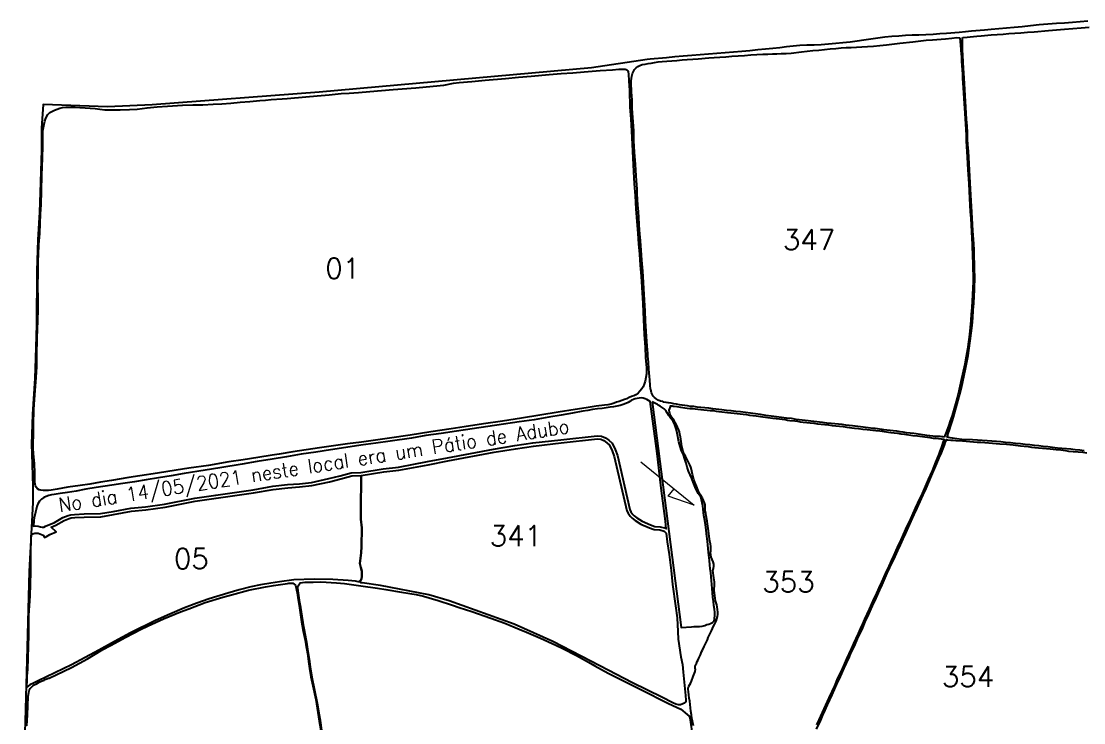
# Model space of a CAD drawing. Extents: x 729642 to 735582, y 7828609 to 7832809.
# Drawn here: x 730691 to 732047, y 7830415 to 7831310 of the extents above; entities that cross this region are included whole.
import ezdxf
from ezdxf.enums import TextEntityAlignment as Align

# ---------------------------------------------------------------- set-up
doc = ezdxf.new("R2010")
doc.units = 0
doc.header["$MEASUREMENT"] = 0
doc.linetypes.add('CONTINUO', pattern=[0])
doc.linetypes.add('LIN0', pattern=[0])
for name, color, linetype in [('0114000611', 1, 'Continuous'), ('0114000611001', 5, 'LIN0'), ('0114000611005', 5, 'Continuous'), ('0114000611341', 5, 'LIN0'), ('0114000611342', 5, 'LIN0'), ('0114000611343', 5, 'LIN0'), ('0114000611347', 5, 'LIN0'), ('0114000611348', 5, 'LIN0'), ('0114000611353', 5, 'LIN0'), ('0114000611354', 5, 'LIN0'), ('PATIO', 7, 'Continuous'), ('TEXTO_NUN_TAL', 7, 'Continuous')]:
    doc.layers.add(name, color=color, linetype=linetype)
doc.layers.add('TEXTO_DIVERSOS', color=7, linetype='Continuous', lineweight=5)
doc.styles.add('Simplex', font='simplex.shx')

msp = doc.modelspace()

# ---------------------------------------------------------------- linework, layer by layer
at = {"layer": '0114000611'}
msp.add_lwpolyline([(732052.6, 7831310.3), (732042.7, 7831309.4), (732033, 7831308.6), (732023, 7831308), (732012.6, 7831307.3), (732001.7, 7831306.6), (731990.4, 7831305.6), (731979.4, 7831304.6), (731968.8, 7831303.4), (731958.6, 7831302.4), (731948.6, 7831301.4), (731938.8, 7831300.5), (731929.4, 7831299.8), (731920.5, 7831299.1), (731904.1, 7831297.5), (731896.3, 7831296.7), (731888.4, 7831295.9), (731872.2, 7831294.7), (731863.8, 7831294.1), (731855.1, 7831293.4), (731846, 7831293), (731837, 7831292.6), (731828.2, 7831292.4), (731819.7, 7831292), (731811.3, 7831291.5), (731802.6, 7831290.8), (731793.6, 7831289.9), (731784.6, 7831288.7), (731766.8, 7831286.3), (731758, 7831285), (731749, 7831283.7), (731739.9, 7831282.7), (731730.8, 7831281.9), (731721.6, 7831281), (731712.3, 7831280.4), (731703.1, 7831280), (731693.9, 7831279.7), (731685, 7831279.4), (731676.5, 7831278.6), (731668.1, 7831277.7), (731659.6, 7831276.5), (731650.6, 7831275.6), (731641.2, 7831274.6), (731631.3, 7831273.7), (731621.2, 7831272.6), (731610.9, 7831271.7), (731579.1, 7831269), (731568.4, 7831268.2), (731547, 7831266.6), (731536.1, 7831265.8), (731525.4, 7831264.8), (731514.7, 7831263.8), (731494.1, 7831261.9), (731489.9, 7831261.4), (731419, 7831250.7), (731071.3, 7831219.9), (730858.3, 7831203.7), (730801.2, 7831201.3), (730718.8, 7831204.3), (730717, 7831173.9), (730717, 7831146.2), (730715.4, 7831105), (730714.1, 7831066.8), (730712.3, 7831031.6), (730710.7, 7830991.7), (730710.5, 7830923), (730709, 7830880.5), (730708.2, 7830854.5), (730705.5, 7830809), (730704.3, 7830770.2), (730704.7, 7830758.3), (730706, 7830716.8), (730705.6, 7830696.3), (730701, 7830608.5), (730697.6, 7830479.6), (730696, 7830416.9), (730691, 7830248.2)], dxfattribs=at)
at = {"layer": '0114000611001', "linetype": 'ByBlock'}
msp.add_lwpolyline([(730884.2, 7831202.6), (730897, 7831203.2), (730909.9, 7831203.8), (730922.9, 7831203.9), (730935.9, 7831204.4), (730946.9, 7831205.1), (730958.6, 7831205.9), (730970.6, 7831206.9), (730982.9, 7831208.1), (730995.5, 7831209.2), (731002.7, 7831209.7), (731009.9, 7831210.3), (731023.9, 7831211.4), (731030.6, 7831211.9), (731054.2, 7831214), (731068.8, 7831215), (731084.2, 7831216.6), (731099.6, 7831218.1), (731109.7, 7831218.5), (731121.7, 7831219.3), (731136, 7831220.5), (731151.1, 7831221.9), (731166, 7831223.1), (731194.6, 7831225.5), (731217, 7831227.4), (731230.4, 7831228.9), (731242.9, 7831231.2), (731250.2, 7831232), (731266.1, 7831233.5), (731283.2, 7831235.1), (731309.4, 7831237.4), (731325.8, 7831238.9), (731341.8, 7831240.4), (731365, 7831242.2), (731380.2, 7831243.5), (731395.3, 7831244.7), (731409.8, 7831245.9), (731430.2, 7831247.3), (731445.9, 7831248.4), (731454.1, 7831249.1), (731457.7, 7831249.4), (731460.4, 7831249.4), (731462.1, 7831249.2), (731463.3, 7831248.9), (731464.3, 7831248.2), (731465.2, 7831247.1), (731465.7, 7831245.6), (731466.1, 7831242.9), (731466.6, 7831234.4), (731467.3, 7831222), (731468.1, 7831200.7), (731469.1, 7831185.7), (731470.3, 7831161.9), (731471.4, 7831144.4), (731472.6, 7831118.7), (731473.6, 7831103.1), (731474.8, 7831087.7), (731475.8, 7831071.1), (731477, 7831055), (731478, 7831039.8), (731479.1, 7831026.1), (731480.1, 7831013.2), (731481.1, 7830999.2), (731482.2, 7830985.2), (731483.1, 7830971.2), (731484.4, 7830950.2), (731485.3, 7830929.5), (731486.3, 7830910.6), (731487.3, 7830894.6), (731488.1, 7830881.5), (731489.3, 7830868.2), (731489.4, 7830864.6), (731489.3, 7830860.3), (731488.5, 7830855.7), (731487.4, 7830851.1), (731486.1, 7830847.1), (731484.8, 7830843.8), (731483.1, 7830841.3), (731480.9, 7830838.4), (731478.5, 7830835.9), (731475.8, 7830833.9), (731473, 7830832.5), (731470.2, 7830831.4), (731467.1, 7830830.1), (731464, 7830828.8), (731461, 7830827.6), (731457.7, 7830826.6), (731454.5, 7830825.4), (731451.1, 7830824.2), (731447.9, 7830823.1), (731444.2, 7830822), (731440, 7830821.1), (731435.4, 7830820.5), (731424.8, 7830819.1), (731412.1, 7830817.2), (731398.1, 7830814.9), (731376.3, 7830811.5), (731353.1, 7830807.6), (731329.5, 7830803.9), (731305.5, 7830800.2), (731281.3, 7830796.6), (731256.6, 7830793), (731239.8, 7830790.4), (731213.8, 7830786.3), (731187.4, 7830782.4), (731161, 7830778.4), (731143.2, 7830775.9), (731125.4, 7830773.4), (731107.5, 7830771), (731089.6, 7830768.5), (731071.8, 7830766), (731054.7, 7830763.6), (731037.8, 7830761), (731020.1, 7830758.2), (731011.2, 7830756.7), (730993, 7830753.6), (730974.5, 7830750.8), (730956.2, 7830748.1), (730930, 7830743.5), (730905, 7830740.1), (730888.8, 7830737.4), (730864.9, 7830733.7), (730842.6, 7830730.5), (730828.4, 7830728.1), (730806.3, 7830724.3), (730792, 7830722.2), (730778.6, 7830719.9), (730766.4, 7830717.9), (730750.3, 7830715.7), (730736.9, 7830713.4), (730729.1, 7830712.2), (730725.6, 7830711.8), (730722.4, 7830711.7), (730719.1, 7830711.7), (730716.1, 7830711.9), (730713.7, 7830712.6), (730711.8, 7830713.8), (730710.2, 7830715.7), (730709.3, 7830717.8), (730708.8, 7830719.8), (730708.5, 7830722.5), (730708.4, 7830725.8), (730708.3, 7830729.7), (730708.3, 7830734.4), (730707.9, 7830745.8), (730706.8, 7830758.9), (730706.4, 7830765.4), (730706.4, 7830771.6), (730706.5, 7830783.3), (730706.5, 7830795.4), (730707.2, 7830814.9), (730708.5, 7830833.5), (730710, 7830855.7), (730710.7, 7830869.8), (730711, 7830884.5), (730711.5, 7830906.1), (730712.3, 7830928.3), (730712.4, 7830942.8), (730712.4, 7830956.9), (730712.1, 7830970.9), (730712.2, 7830977.7), (730712.6, 7830984.4), (730712.8, 7830991.3), (730712.6, 7830998.2), (730712.5, 7831005), (730712.9, 7831012), (730713.6, 7831025.7), (730714.7, 7831039.4), (730715.3, 7831052.5), (730715.7, 7831064.6), (730716.5, 7831076.3), (730716.9, 7831094.2), (730717.3, 7831113.5), (730718.3, 7831135.6), (730718.5, 7831151.2), (730718.4, 7831166.2), (730718.7, 7831170.5), (730719.4, 7831174.8), (730720.2, 7831178.9), (730721.1, 7831182.9), (730722.6, 7831186.6), (730724.8, 7831191.2), (730726.3, 7831192.7), (730727.7, 7831193.9), (730730.7, 7831195.8), (730733.5, 7831197), (730736.8, 7831198.2), (730740.3, 7831199.3), (730743.8, 7831200.1), (730747.9, 7831200.6), (730754.5, 7831200.9), (730760, 7831200.7), (730766, 7831200.4), (730772.4, 7831200), (730779, 7831199.6), (730785.2, 7831198.8), (730791.5, 7831198), (730797.9, 7831197.5), (730804.4, 7831197.1), (730811.1, 7831197.1), (730817.4, 7831197.4), (730829.1, 7831197.6), (730839.2, 7831198.3), (730851.6, 7831199.9), (730864.4, 7831201.2), (730877.6, 7831202.1), (730884.2, 7831202.6)], dxfattribs=at)
at = {"layer": '0114000611005', "linetype": 'ByBlock'}
msp.add_lwpolyline([(730712.6, 7830657), (730719, 7830654.7), (730720.7, 7830651.7), (730723.3, 7830653.1), (730727.5, 7830655.3), (730735.6, 7830658.7), (730729.1, 7830664.7), (730735.2, 7830667.3), (730746, 7830673.4), (730752.2, 7830675.9), (730754.9, 7830676.6), (730759.3, 7830677), (730771.4, 7830677.7), (730792.7, 7830678.1), (730808.9, 7830680.9), (730831.7, 7830685.2), (730850, 7830686.9), (730874.6, 7830690.2), (730913.1, 7830698.1), (730940, 7830701.9), (730987.7, 7830708.6), (731012.6, 7830713.1), (731031.5, 7830715.1), (731046.4, 7830716.4), (731062, 7830718), (731084.4, 7830722.9), (731099, 7830726.5), (731112.9, 7830730.2), (731124.8, 7830730.7), (731124.5, 7830685.9), (731124.5, 7830675.2), (731125.6, 7830664.2), (731125.4, 7830640), (731125.1, 7830632), (731123.2, 7830618.5), (731124.6, 7830613.2), (731125.7, 7830608.6), (731125.7, 7830604.9), (731125.8, 7830601.8), (731125.2, 7830598.9), (731124.7, 7830597.3), (731124.4, 7830596.8), (731123.9, 7830596.2), (731123.3, 7830595.8), (731122.7, 7830595.5), (731122, 7830595.3), (731121.2, 7830595.3), (731117.6, 7830595.8), (731108.3, 7830596.8), (731088.8, 7830598.2), (731065, 7830598.6), (731038.9, 7830597.5), (731020.5, 7830595.3), (731009.6, 7830593.5), (730996.5, 7830591.3), (730983.9, 7830588.6), (730969.2, 7830584.9), (730954.8, 7830580.8), (730930.9, 7830573.5), (730915.1, 7830567.8), (730899.5, 7830561.8), (730880.7, 7830554), (730862.4, 7830545.8), (730830.6, 7830530), (730810.2, 7830519.2), (730790.1, 7830507.9), (730755.1, 7830489.4), (730712.6, 7830468.7), (730706.5, 7830465.9), (730701.9, 7830463.5), (730698.2, 7830460.9), (730698.4, 7830469.9), (730698.7, 7830474.9), (730699.2, 7830483.2), (730700.5, 7830527.3), (730700.7, 7830552.2), (730702.2, 7830577.1), (730703.1, 7830607.4), (730703.3, 7830627.8), (730703.8, 7830654.3), (730704, 7830654.9), (730704.3, 7830655.5), (730704.8, 7830656.1), (730705.9, 7830656.5), (730707.1, 7830656.7), (730708.5, 7830657), (730709.5, 7830657.2), (730710.6, 7830657.2)], close=True, dxfattribs=at)
at = {"layer": '0114000611341', "linetype": 'ByBlock'}
msp.add_lwpolyline([(731124.8, 7830730.7), (731153.7, 7830735.3), (731173, 7830737.5), (731210.6, 7830744.6), (731235.8, 7830749.5), (731294.6, 7830760.5), (731321.9, 7830765), (731344.8, 7830768.3), (731380.4, 7830772.3), (731426.5, 7830777.4), (731430.8, 7830777.2), (731434.9, 7830775.4), (731438.7, 7830772.6), (731442, 7830769.6), (731445.5, 7830762.4), (731448.1, 7830755.1), (731464.3, 7830685.9), (731465.9, 7830682.6), (731468.5, 7830678.7), (731470.8, 7830676.4), (731474.6, 7830673.5), (731481.8, 7830668.9), (731493, 7830664), (731499.1, 7830661.8), (731506.1, 7830661.3), (731511.8, 7830659.9), (731514.5, 7830657.4), (731515.8, 7830646.3), (731518.1, 7830630), (731520.6, 7830609.7), (731522.4, 7830591.9), (731526.2, 7830564.4), (731528.5, 7830549.3), (731529.3, 7830531.9), (731529.6, 7830522), (731533.1, 7830499.5), (731535.1, 7830489.5), (731536, 7830480), (731539.1, 7830450), (731539.6, 7830444.1), (731539.4, 7830442.8), (731538.9, 7830441.8), (731537.7, 7830440.5), (731536.6, 7830439.9), (731535.6, 7830439.3), (731532.6, 7830438.4), (731530.2, 7830438), (731526.7, 7830438.9), (731522.7, 7830440.9), (731508.6, 7830448), (731471.2, 7830466.4), (731429.6, 7830487.8), (731369.6, 7830519.2), (731320.1, 7830541.1), (731237.3, 7830570.7), (731211.4, 7830578.6), (731149.5, 7830590.5), (731126.4, 7830593.7), (731125.1, 7830593.9), (731124.5, 7830594), (731124.1, 7830594.4), (731123.9, 7830594.8), (731123.9, 7830596.2), (731124.4, 7830596.8), (731124.7, 7830597.3), (731125.2, 7830598.9), (731125.8, 7830601.8), (731125.7, 7830604.9), (731125.7, 7830608.6), (731124.6, 7830613.2), (731123.2, 7830618.5), (731125.1, 7830632), (731125.4, 7830640), (731125.6, 7830664.2), (731124.5, 7830675.2), (731124.5, 7830685.9)], close=True, dxfattribs=at)
at = {"layer": '0114000611342', "linetype": 'CONTINUO', "elevation": 727.9}
msp.add_lwpolyline([(730698.1, 7830411.6), (730699.1, 7830425), (730700, 7830449.2), (730701.1, 7830456.4), (730702.4, 7830459.2), (730704.4, 7830461.2), (730706.5, 7830463.2), (730710.3, 7830465), (730714, 7830466.9), (730717.8, 7830468.7), (730720.2, 7830469.6), (730721.7, 7830470.4), (730724.5, 7830471.7), (730725.6, 7830472.1), (730726.5, 7830472.3), (730745.3, 7830481.1), (730755.1, 7830486), (730775.6, 7830496.8), (730795.2, 7830508.6), (730805.1, 7830514.1), (730824.7, 7830524.5), (730843.3, 7830534.3), (730853, 7830538.9), (730872.8, 7830547.7), (730894.4, 7830556.7), (730905, 7830560.8), (730925.9, 7830568.6), (730948.2, 7830575.4), (730959.3, 7830578.6), (730981.1, 7830584.6), (731003, 7830588.8), (731012.9, 7830590.5), (731030.7, 7830593.1), (731032.8, 7830593.4), (731035, 7830593.6), (731037.8, 7830593.6), (731041, 7830590.8), (731043.1, 7830580.9), (731044.1, 7830575.2), (731046.2, 7830562.1), (731047.9, 7830549.9), (731048.9, 7830543.9), (731051, 7830532.2), (731053.4, 7830520.7), (731054.5, 7830515), (731056.4, 7830503.5), (731058.2, 7830490.5), (731059, 7830484.6), (731060.8, 7830473.9), (731063.2, 7830462.5), (731066.9, 7830444.8), (731069.6, 7830428.5), (731071.4, 7830417.2), (731074.4, 7830400.6)], dxfattribs=at)
at = {"layer": '0114000611343', "linetype": 'CONTINUO', "elevation": 727.6}
msp.add_lwpolyline([(731074.9, 7830405.8), (731073, 7830418.3), (731071.9, 7830425.1), (731069.4, 7830439.9), (731065.5, 7830458.8), (731063, 7830471.1), (731061.1, 7830481.4), (731060.3, 7830486.5), (731058.9, 7830496.6), (731057, 7830509.3), (731056, 7830515.3), (731054, 7830526.7), (731052.5, 7830533.5), (731051.7, 7830537.9), (731047.8, 7830562.3), (731046.8, 7830568.6), (731045.1, 7830580.6), (731044.3, 7830587.4), (731044.7, 7830590.1), (731046.9, 7830594), (731053, 7830594.6), (731054.4, 7830594.7), (731063.5, 7830594.8), (731073.5, 7830595), (731093.3, 7830594), (731103.5, 7830593), (731124.4, 7830590.2), (731146, 7830587), (731156.3, 7830585.3), (731176.4, 7830581.8), (731195.2, 7830578.8), (731204.6, 7830576.7), (731223.4, 7830571.1), (731241.5, 7830565.3), (731250.1, 7830562.5), (731266.4, 7830557.1), (731290.3, 7830548.6), (731308.3, 7830542.2), (731326.7, 7830534.8), (731335.9, 7830531), (731353.9, 7830523.1), (731373.4, 7830514.4), (731382.6, 7830510), (731400, 7830501), (731415.2, 7830492.5), (731423.2, 7830488), (731440.2, 7830478.7), (731461.4, 7830468), (731490.5, 7830453.3), (731508.6, 7830444.1), (731517.1, 7830440), (731532.9, 7830432.8), (731541.2, 7830426), (731543.5, 7830423.7), (731544.4, 7830421.4), (731547.2, 7830404.6)], dxfattribs=at)
at = {"layer": '0114000611347'}
msp.add_lwpolyline([(731869.7, 7830779.9), (731868.1, 7830780.1), (731866.7, 7830780.2), (731864.3, 7830780.5), (731861, 7830780.6), (731858.1, 7830780.7), (731854.7, 7830781), (731850.9, 7830781.4), (731847.1, 7830782), (731839.2, 7830783.1), (731830.4, 7830784.3), (731821.3, 7830785.3), (731817, 7830786), (731812.9, 7830786.6), (731808.6, 7830787.2), (731804.3, 7830787.7), (731800.2, 7830788.2), (731795.9, 7830788.6), (731792.1, 7830789), (731790, 7830789.3), (731789.6, 7830789.4), (731789.9, 7830789.3), (731790.7, 7830789.2), (731789.2, 7830789.4), (731786.8, 7830789.8), (731783.9, 7830790.2), (731781.2, 7830790.6), (731778.5, 7830790.9), (731772.3, 7830791.6), (731768.8, 7830792), (731765.6, 7830792.4), (731759.1, 7830793.2), (731755.7, 7830793.6), (731752.1, 7830794.1), (731748, 7830794.6), (731743.5, 7830795.1), (731738.8, 7830795.7), (731729.6, 7830796.5), (731724.8, 7830797), (731719.6, 7830797.5), (731714.1, 7830798.2), (731703, 7830799.5), (731691.8, 7830800.8), (731680.2, 7830802.4), (731674.2, 7830803.3), (731668, 7830804), (731661.6, 7830804.9), (731655, 7830805.7), (731641.5, 7830807.5), (731634.8, 7830808.4), (731628.3, 7830809.3), (731615.4, 7830811), (731609.2, 7830811.8), (731603.1, 7830812.4), (731597.1, 7830813.1), (731591.2, 7830813.9), (731585.4, 7830814.6), (731574.1, 7830815.8), (731568.7, 7830816.5), (731563.5, 7830817.2), (731558.7, 7830817.7), (731554.1, 7830818.1), (731549.7, 7830818.7), (731545.4, 7830819), (731541.5, 7830819.5), (731538.1, 7830820), (731534.9, 7830820.5), (731531.4, 7830821.1), (731527.7, 7830821.7), (731524.1, 7830822.3), (731520.6, 7830822.9), (731517.3, 7830823.3), (731516.7, 7830823.4), (731514.4, 7830823.8), (731511.4, 7830824.5), (731509.9, 7830825), (731509.6, 7830825.1), (731506.9, 7830825.8), (731504.3, 7830826.9), (731501.7, 7830828.4), (731501, 7830829), (731499.5, 7830830.2), (731497.9, 7830831.9), (731496.7, 7830833.7), (731496.3, 7830834.6), (731495.8, 7830836.1), (731494.8, 7830840.3), (731494.7, 7830840.5), (731494.5, 7830840.9), (731494.4, 7830841.3), (731493.9, 7830845.8), (731493.3, 7830852.9), (731493, 7830856.9), (731492.7, 7830861.7), (731492.3, 7830866.9), (731491.6, 7830875.5), (731491.3, 7830879.4), (731491, 7830883.2), (731490.8, 7830887), (731490.4, 7830891.3), (731490, 7830896.3), (731489.6, 7830902.1), (731489.2, 7830908.3), (731488.8, 7830914.8), (731488.4, 7830921.4), (731488, 7830928), (731487.4, 7830940.9), (731486.7, 7830954.5), (731486.2, 7830961.8), (731485.8, 7830969.2), (731484.9, 7830984.1), (731484.4, 7830991.4), (731483.2, 7831005.3), (731482.8, 7831011.9), (731482.3, 7831018.2), (731481.9, 7831024.1), (731481.5, 7831030), (731480.4, 7831043.8), (731479.9, 7831051.6), (731479.4, 7831059.6), (731478.9, 7831067.6), (731478.2, 7831075.5), (731477.3, 7831090), (731477.1, 7831095.9), (731476.7, 7831101.5), (731476.3, 7831107.1), (731476, 7831113.3), (731475.5, 7831120.2), (731475, 7831127.6), (731474, 7831143.2), (731473.6, 7831150.8), (731473.2, 7831157.8), (731473, 7831164.4), (731473.1, 7831170.7), (731472.7, 7831176.3), (731472.3, 7831181.9), (731471.8, 7831187.5), (731471.5, 7831193.3), (731471.1, 7831199), (731470.8, 7831204.6), (731470.7, 7831210.1), (731470.4, 7831215.2), (731470.1, 7831220), (731469.9, 7831224.2), (731469.8, 7831228), (731469.8, 7831231.4), (731469.8, 7831234.3), (731469.9, 7831237.2), (731470.4, 7831240.4), (731471.4, 7831243.5), (731472.5, 7831246.3), (731474, 7831248.7), (731475.9, 7831251), (731478.1, 7831252.8), (731480.5, 7831254), (731483.6, 7831255), (731487.4, 7831255.7), (731491.3, 7831256.4), (731495.2, 7831256.9), (731499.3, 7831257.6), (731503.9, 7831258.4), (731509.2, 7831259), (731515, 7831259.3), (731521.4, 7831259.9), (731528, 7831260.4), (731534.6, 7831260.9), (731541.3, 7831261.4), (731548.2, 7831262), (731555.1, 7831262.5), (731568.6, 7831263.6), (731575.5, 7831264.1), (731582.9, 7831264.5), (731590.5, 7831265.1), (731598.3, 7831265.7), (731606.3, 7831266.2), (731614.3, 7831266.7), (731622.2, 7831267.3), (731629.9, 7831267.7), (731637.6, 7831268.2), (731644.3, 7831268.5), (731650, 7831268.8), (731655.4, 7831268.8), (731661.2, 7831269), (731667.5, 7831269.2), (731673.9, 7831269.7), (731687.1, 7831271.1), (731701.7, 7831272.8), (731709.1, 7831273.6), (731716.4, 7831274.2), (731723.6, 7831275), (731730.7, 7831275.7), (731737.6, 7831276.4), (731744.2, 7831276.7), (731750.6, 7831277), (731757.1, 7831277.1), (731764.1, 7831277.5), (731771.4, 7831278), (731779.1, 7831278.6), (731787.2, 7831279.4), (731795.6, 7831280.3), (731812.6, 7831282.2), (731829.4, 7831284.2), (731846.1, 7831286.1), (731854.4, 7831286.8), (731870.8, 7831288), (731878.8, 7831288.7), (731885.5, 7831289.5), (731888.8, 7831289.3), (731889.1, 7831288.9), (731889.3, 7831288.1), (731889.5, 7831286.4), (731889.8, 7831283.8), (731890.1, 7831280.7), (731890.6, 7831273.6), (731891.2, 7831264.6), (731891.5, 7831259.5), (731891.9, 7831254), (731892.2, 7831248.4), (731892.5, 7831242.7), (731892.8, 7831237.1), (731893.5, 7831225.3), (731893.9, 7831218.6), (731894.7, 7831205.1), (731895.1, 7831198.9), (731895.5, 7831192.9), (731896.7, 7831172.4), (731897.2, 7831164.8), (731897.5, 7831157.3), (731897.7, 7831150.5), (731898.1, 7831144), (731898.6, 7831136.8), (731898.9, 7831129), (731899.3, 7831120.8), (731900.6, 7831103.1), (731901.2, 7831093.6), (731901.5, 7831084.3), (731902, 7831075.5), (731902.6, 7831067.2), (731903.2, 7831058.7), (731903.7, 7831050.2), (731903.9, 7831041.7), (731904.4, 7831033.4), (731904.8, 7831025.4), (731905.4, 7831009.9), (731905.8, 7831002.1), (731906, 7830994.3), (731906.1, 7830986.3), (731906.2, 7830978.2), (731906, 7830969.9), (731905.5, 7830961.7), (731904.9, 7830953.4), (731904.5, 7830945.1), (731903.7, 7830936.8), (731903.2, 7830928.4), (731902.5, 7830919.6), (731901.5, 7830910.6), (731900.3, 7830901.5), (731898.8, 7830892.1), (731897.2, 7830882.6), (731895.5, 7830873), (731891.5, 7830853.9), (731887, 7830834.7), (731884.6, 7830825.3), (731882, 7830816.1), (731879.3, 7830807.5), (731877, 7830800.6), (731875.1, 7830795.2), (731872, 7830787.1), (731871.2, 7830784.9), (731870.5, 7830782.8), (731870.2, 7830781.6), (731869.8, 7830780.6)], close=True, dxfattribs=at)
at = {"layer": '0114000611348', "color": 5}
msp.add_lwpolyline([(732048, 7830762.4), (732042.2, 7830763), (732036.5, 7830763.7), (732031, 7830764.2), (732025.3, 7830764.7), (732019.6, 7830765.3), (732013.7, 7830765.8), (732007.7, 7830766.5), (732001.6, 7830767.2), (731995.7, 7830767.9), (731990, 7830768.6), (731984.5, 7830769.2), (731978.7, 7830769.7), (731972.8, 7830770.3), (731966.5, 7830771), (731960.1, 7830771.7), (731953.7, 7830772.3), (731947.6, 7830773), (731941.7, 7830773.6), (731936.1, 7830774), (731930.2, 7830774.4), (731924.1, 7830775), (731911.6, 7830775.8), (731905.2, 7830776.1), (731891.9, 7830776.9), (731885.2, 7830777.7), (731880, 7830778.4), (731876.8, 7830778.9), (731875.2, 7830779.3), (731874.2, 7830779.4), (731873, 7830779.5), (731873.5, 7830781), (731873.7, 7830781.7), (731874.1, 7830783.1), (731876.5, 7830790.4), (731877.9, 7830794.7), (731879.4, 7830799.5), (731881, 7830805), (731887.2, 7830826.7), (731889.3, 7830834.7), (731891.2, 7830842.6), (731893, 7830850.5), (731894.7, 7830858.6), (731896.4, 7830866.9), (731898.1, 7830875.3), (731899.7, 7830884), (731901.2, 7830893.2), (731902.5, 7830902.7), (731903.8, 7830912.4), (731904.8, 7830922.3), (731905.6, 7830932.1), (731906.4, 7830941.6), (731907.1, 7830950.7), (731907.5, 7830959.4), (731907.9, 7830967.8), (731908.2, 7830984.6), (731908, 7830992.9), (731907.8, 7831001.3), (731907.6, 7831009.8), (731907.3, 7831018.1), (731906.9, 7831026.3), (731905.9, 7831042.9), (731905.5, 7831051.2), (731905.1, 7831059.3), (731904.7, 7831066.9), (731904.3, 7831074), (731903.7, 7831081.1), (731902.8, 7831096.2), (731902.5, 7831104), (731901.5, 7831120.3), (731901.1, 7831128.4), (731900.6, 7831136.5), (731900.2, 7831144.6), (731899.6, 7831152.6), (731899.1, 7831160.4), (731898.8, 7831168.5), (731898.4, 7831176.7), (731897.9, 7831184.9), (731897.4, 7831193.2), (731897, 7831200.8), (731896.4, 7831208.1), (731896.1, 7831215.6), (731895.6, 7831223.3), (731895.1, 7831230.7), (731894.8, 7831237.6), (731894.3, 7831244.2), (731893.9, 7831250.9), (731893.6, 7831257.2), (731893, 7831268), (731892.8, 7831273), (731892.6, 7831277.5), (731892.5, 7831281.2), (731892.5, 7831284.1), (731892.6, 7831287.5), (731892.8, 7831288.8), (731893.1, 7831289.4), (731893.3, 7831289.8), (731898.7, 7831290.2), (731902.5, 7831290.4), (731906.5, 7831290.8), (731911.1, 7831291.1), (731916.4, 7831291.7), (731929.3, 7831292.9), (731944.4, 7831294), (731951.8, 7831294.6), (731959.3, 7831295.1), (731967.2, 7831295.7), (731975.6, 7831296.3), (731984.2, 7831297), (732002.6, 7831298.5), (732012.6, 7831299.4), (732023, 7831300.4), (732044.1, 7831302.1), (732054.4, 7831302.8)], dxfattribs=at)
at = {"layer": '0114000611353', "color": 5}
msp.add_lwpolyline([(731549, 7830411.6), (731547.1, 7830421.2), (731546.5, 7830425.6), (731545.9, 7830429.9), (731545.4, 7830434.3), (731544.9, 7830438.6), (731544.5, 7830442.8), (731543.7, 7830446.8), (731543.1, 7830451), (731542.7, 7830454.9), (731542.5, 7830458.3), (731542.4, 7830459.8), (731542.7, 7830460.4), (731543.3, 7830461.9), (731545.6, 7830466.2), (731546.5, 7830468.3), (731548.9, 7830474.4), (731549.6, 7830476.4), (731550.5, 7830478.6), (731551.3, 7830480.7), (731551.6, 7830483.9), (731551.5, 7830484.4), (731551.4, 7830485), (731551.4, 7830487), (731551.7, 7830489.1), (731552.9, 7830491.1), (731554.1, 7830493.3), (731555.2, 7830495.4), (731556.2, 7830497.6), (731558, 7830501.9), (731559.6, 7830505.9), (731560.6, 7830507.9), (731562.9, 7830512.7), (731565.7, 7830518.6), (731566.9, 7830521.3), (731568.1, 7830524), (731569.4, 7830526.8), (731572.2, 7830532.6), (731573.4, 7830535.4), (731574.9, 7830538.4), (731576.4, 7830541.6), (731578, 7830544.8), (731579.2, 7830548), (731579.9, 7830550.8), (731580.2, 7830553.5), (731580.2, 7830556.6), (731580, 7830560), (731579.6, 7830563.2), (731578.9, 7830565.9), (731578.2, 7830568.3), (731577.5, 7830570.8), (731576.8, 7830574.1), (731576.3, 7830577.6), (731575.9, 7830580.9), (731575.7, 7830583.9), (731575.8, 7830586.8), (731576, 7830589.7), (731576, 7830592.4), (731575.9, 7830595), (731575.6, 7830597.5), (731575.2, 7830600.3), (731574.9, 7830603.3), (731574.3, 7830606.6), (731574.1, 7830609.5), (731574.6, 7830612.2), (731575.2, 7830614.9), (731575.2, 7830617.5), (731574.5, 7830620.5), (731573, 7830623.6), (731571.9, 7830626.6), (731571.2, 7830629.4), (731571.1, 7830631.9), (731571.4, 7830634.3), (731571.5, 7830636.9), (731571.2, 7830640.2), (731570.7, 7830643.6), (731570.2, 7830646.8), (731569.8, 7830650), (731569.3, 7830653.1), (731568.4, 7830660), (731567.9, 7830663.1), (731567.1, 7830669.1), (731566.6, 7830672.5), (731565.4, 7830679.4), (731564.8, 7830682.6), (731564.2, 7830685.6), (731564.1, 7830688.3), (731564.2, 7830690.9), (731563.9, 7830693.4), (731563.2, 7830695.8), (731562.1, 7830698.9), (731560.6, 7830701.8), (731557.8, 7830706.7), (731555.2, 7830711.7), (731553.7, 7830715.2), (731551, 7830722.4), (731549.6, 7830725.8), (731548.6, 7830729), (731547.8, 7830732.2), (731546.6, 7830738.3), (731545.8, 7830741.5), (731544.7, 7830744.4), (731543.2, 7830747), (731539.1, 7830755.3), (731537.5, 7830758.2), (731536.2, 7830761.3), (731535.2, 7830764.6), (731534.5, 7830767.9), (731534, 7830771), (731533.6, 7830774), (731533, 7830777), (731532.5, 7830780.3), (731531.9, 7830783.4), (731531.2, 7830786.6), (731530.1, 7830789.7), (731528.9, 7830792.6), (731527.5, 7830795.5), (731526, 7830798.4), (731524.4, 7830800.8), (731522.8, 7830803), (731521.2, 7830805.1), (731519.9, 7830807.3), (731519, 7830809.7), (731518.4, 7830811.9), (731518.1, 7830813.5), (731518.3, 7830814.3), (731519.2, 7830816.1), (731519.6, 7830817.1), (731519.8, 7830818.3), (731519.7, 7830819.5), (731519.7, 7830819.7), (731521, 7830819.6), (731522.2, 7830819.5), (731522.9, 7830819.4), (731524.5, 7830819.2), (731528, 7830818.7), (731532.8, 7830817.9), (731535.5, 7830817.5), (731538.1, 7830817.1), (731541.1, 7830816.8), (731544.5, 7830816.4), (731547.8, 7830816.1), (731551.2, 7830815.8), (731554.7, 7830815.5), (731558.5, 7830815.1), (731562.6, 7830814.7), (731566.5, 7830814.3), (731570.5, 7830813.9), (731574.3, 7830813.5), (731578, 7830813), (731581.6, 7830812.5), (731585.2, 7830812.1), (731592.8, 7830811.3), (731596.9, 7830810.9), (731601, 7830810.5), (731605, 7830809.9), (731608.8, 7830809.5), (731612.7, 7830809), (731616.8, 7830808.5), (731620.9, 7830807.9), (731629.4, 7830806.8), (731637.7, 7830805.7), (731650.3, 7830804.1), (731654.7, 7830803.5), (731658.8, 7830803.1), (731662.6, 7830802.6), (731666.1, 7830802.1), (731669.4, 7830801.5), (731672.4, 7830801.1), (731678.7, 7830800.4), (731682.1, 7830799.9), (731685.5, 7830799.4), (731689.3, 7830799), (731703, 7830797.5), (731707.6, 7830796.8), (731712.3, 7830796.4), (731717, 7830795.8), (731721.7, 7830795.3), (731726.3, 7830794.7), (731731.1, 7830794.2), (731735.6, 7830793.7), (731740.4, 7830793.1), (731745.1, 7830792.3), (731754.8, 7830791.3), (731759.9, 7830790.7), (731765.4, 7830790.1), (731771.1, 7830789.4), (731782.1, 7830788.2), (731787, 7830787.6), (731801.2, 7830785.8), (731805.5, 7830785.2), (731809.5, 7830784.6), (731813.9, 7830784), (731818.6, 7830783.4), (731829.3, 7830782), (731835.1, 7830781.3), (731851, 7830779.2), (731855.1, 7830778.6), (731858.7, 7830778.3), (731865.3, 7830777.5), (731867.4, 7830777.2), (731868.9, 7830777), (731868.7, 7830776.6), (731868.6, 7830776), (731867.6, 7830772.9), (731866.5, 7830769.9), (731865.2, 7830766.1), (731863.8, 7830762), (731862.3, 7830757.8), (731860.3, 7830753.1), (731858.2, 7830747.8), (731856.1, 7830742.4), (731853.7, 7830736.8), (731851.3, 7830731.2), (731848.9, 7830725.6), (731843.7, 7830713.9), (731841, 7830707.9), (731838.2, 7830701.7), (731835.3, 7830695.4), (731832.3, 7830688.9), (731829.3, 7830682.4), (731826.2, 7830675.7), (731820, 7830662.1), (731816.8, 7830655.4), (731813.7, 7830648.8), (731810.7, 7830642.1), (731804.6, 7830628.5), (731801.4, 7830621.7), (731798.4, 7830614.9), (731795.3, 7830608.1), (731792.1, 7830601.4), (731789.1, 7830594.5), (731785.9, 7830587.6), (731782.8, 7830580.6), (731779.6, 7830573.8), (731776.6, 7830567), (731773.6, 7830560.4), (731770.6, 7830554), (731767.7, 7830547.6), (731764.9, 7830541.5), (731762.1, 7830535.2), (731759.3, 7830529.1), (731753.5, 7830516.3), (731750.6, 7830509.6), (731747.5, 7830503.1), (731744.7, 7830497), (731742, 7830490.8), (731739.2, 7830484.1), (731735.8, 7830477.2), (731732.4, 7830469.9), (731729, 7830462.3), (731722.1, 7830447.3), (731715.5, 7830433.2), (731709.2, 7830419.2), (731706.2, 7830412.6)], dxfattribs=at)
at = {"layer": '0114000611354', "color": 5}
msp.add_lwpolyline([(731706.4, 7830407.2), (731711.6, 7830418.7), (731714.4, 7830424.9), (731717.4, 7830431.4), (731720.3, 7830438.1), (731726.2, 7830451.1), (731729.2, 7830457.7), (731732.3, 7830464.5), (731735.5, 7830471.2), (731738.5, 7830478), (731741.6, 7830484.8), (731744.6, 7830491.2), (731747.4, 7830497.1), (731749.8, 7830502.9), (731752.5, 7830508.8), (731755.5, 7830515.3), (731758.7, 7830522.3), (731762, 7830529.4), (731765.2, 7830536.6), (731768.5, 7830543.9), (731771.7, 7830551), (731777.9, 7830564.7), (731781, 7830571.5), (731783.9, 7830578.2), (731787, 7830584.8), (731790.1, 7830591.5), (731796.6, 7830606), (731800, 7830613.2), (731803.3, 7830620.4), (731806.6, 7830627.6), (731810, 7830634.9), (731813.3, 7830642.4), (731816.8, 7830649.8), (731820.1, 7830657.3), (731823.5, 7830664.8), (731827.1, 7830672.7), (731830.9, 7830681), (731834.7, 7830689.3), (731838.6, 7830697.7), (731842.3, 7830706), (731846.1, 7830714.2), (731849.7, 7830722.4), (731853.1, 7830730.5), (731859.9, 7830746), (731863, 7830753.2), (731865.6, 7830759.7), (731867.8, 7830765.1), (731869.5, 7830769.5), (731870.6, 7830772.4), (731871.3, 7830774.2), (731871.6, 7830775), (731871.7, 7830775.5), (731872.1, 7830776.6), (731872.1, 7830776.6), (731873.5, 7830776.4), (731874, 7830776.3), (731877.8, 7830776), (731880.6, 7830775.8), (731884.2, 7830775.6), (731892.8, 7830774.9), (731897.5, 7830774.5), (731902.1, 7830774.2), (731906.6, 7830773.8), (731911.3, 7830773.5), (731916.1, 7830773.2), (731921, 7830772.9), (731930.8, 7830772.1), (731935.6, 7830771.6), (731940.2, 7830771.2), (731948.7, 7830770.6), (731957.4, 7830769.7), (731966.8, 7830768.8), (731971.5, 7830768.2), (731976.3, 7830767.6), (731980.7, 7830767.1), (731985, 7830766.6), (731989.7, 7830766.2), (731999.8, 7830765.2), (732004.4, 7830764.7), (732008.4, 7830764.3), (732012, 7830763.9), (732018.1, 7830763.5), (732024.3, 7830762.5), (732027.9, 7830762), (732046.2, 7830760.4), (732051.5, 7830759.9)], dxfattribs=at)
at = {"layer": 'PATIO', "color": 94, "linetype": 'ByBlock'}
msp.add_lwpolyline([(731153.2, 7830739.2), (731172.4, 7830741.5), (731209.8, 7830748.5), (731235.1, 7830753.4), (731293.9, 7830764.4), (731321.2, 7830768.9), (731344.3, 7830772.3), (731380, 7830776.2), (731426.4, 7830781.5), (731431.8, 7830781.1), (731437, 7830778.9), (731441.2, 7830775.7), (731445.3, 7830772), (731449.2, 7830764), (731452, 7830756.2), (731468.1, 7830687.2), (731469.4, 7830684.6), (731471.6, 7830681.2), (731473.4, 7830679.4), (731476.9, 7830676.8), (731483.7, 7830672.4), (731494.5, 7830667.8), (731499.9, 7830665.7), (731506.8, 7830665.2), (731513.7, 7830663.5), (731514.4, 7830662.9), (731513.3, 7830672.7), (731508.1, 7830714.7), (731502.7, 7830758.8), (731498, 7830793.9), (731493.9, 7830825.2), (731489.6, 7830827.8), (731487.4, 7830828.8), (731485, 7830829.5), (731482.4, 7830829.7), (731479.7, 7830829.6), (731477.1, 7830829.2), (731474.8, 7830828.5), (731473.4, 7830828), (731469.7, 7830826.3), (731467.8, 7830825.2), (731465.6, 7830824), (731462.9, 7830822.6), (731459.6, 7830821.4), (731455.8, 7830820.3), (731447.1, 7830818.5), (731442.7, 7830817.8), (731437.9, 7830817.1), (731432.4, 7830816.4), (731426.5, 7830815.7), (731420.4, 7830814.9), (731414.2, 7830813.9), (731407.9, 7830812.7), (731394.7, 7830810.3), (731380.2, 7830807.9), (731364.6, 7830805), (731346, 7830801.9), (731326.6, 7830799.1), (731306.7, 7830796.1), (731286.7, 7830793.3), (731266.6, 7830790.5), (731246.8, 7830787.4), (731227.1, 7830784.4), (731207.7, 7830781.8), (731189.1, 7830778.3), (731162.1, 7830774.6), (731143.7, 7830772.1), (731124.5, 7830769.4), (731105.2, 7830766.4), (731085.9, 7830763.6), (731066.9, 7830760.7), (731048.3, 7830757.8), (731029.7, 7830754.8), (731011.2, 7830751.6), (730992.1, 7830748.6), (730972.9, 7830745.4), (730944.5, 7830740.5), (730925.9, 7830737.5), (730899, 7830733.3), (730882.4, 7830730.5), (730866.2, 7830727.8), (730850.6, 7830725.1), (730835.5, 7830722.8), (730820.7, 7830720.6), (730806.7, 7830718.6), (730786.5, 7830715.4), (730773.4, 7830713.2), (730761, 7830710.8), (730750, 7830709), (730740.7, 7830707.7), (730732.9, 7830706.5), (730729.5, 7830706), (730726.3, 7830705.2), (730723, 7830704.1), (730719.8, 7830702.6), (730716.8, 7830700.5), (730714.2, 7830697.9), (730712.3, 7830694.7), (730711, 7830691.2), (730709.9, 7830687.4), (730709, 7830683.8), (730708.3, 7830680.3), (730707.6, 7830676.8), (730707.1, 7830673.3), (730706.5, 7830666.2), (730709.8, 7830666.6), (730712.7, 7830666), (730715.6, 7830665.1), (730717.6, 7830664.9), (730719.8, 7830665), (730722, 7830666), (730733.4, 7830670.9), (730744.3, 7830677), (730750.9, 7830679.8), (730754.3, 7830680.6), (730759, 7830681), (730771.2, 7830681.7), (730792.3, 7830682.1), (730808.2, 7830684.9), (730831.1, 7830689.2), (730849.6, 7830690.9), (730873.9, 7830694.1), (730912.5, 7830702), (730939.4, 7830705.8), (730987.1, 7830712.5), (731012, 7830717), (731031.1, 7830719.1), (731046.1, 7830720.3), (731061.4, 7830721.9), (731083.5, 7830726.8), (731098, 7830730.4), (731112.3, 7830734.1), (731124.4, 7830734.7)], close=True, dxfattribs=at)
at = {"layer": 'PATIO', "color": 94, "linetype": 'LIN0'}
msp.add_lwpolyline([(731496.4, 7830824.9), (731533.6, 7830536.8), (731546.5, 7830537.9), (731549.7, 7830538.2), (731553.3, 7830538.2), (731557, 7830538.2), (731560.4, 7830538.7), (731563.7, 7830539.6), (731566.4, 7830540.5), (731568.7, 7830541.2), (731570.7, 7830541.9), (731573.6, 7830543.4), (731574.5, 7830544.1), (731575.1, 7830544.8), (731575.5, 7830545.3), (731575.5, 7830545.4), (731575.9, 7830546.7), (731576.2, 7830548.8), (731576.4, 7830551.8), (731576.3, 7830555.8), (731575.9, 7830560.3), (731575.3, 7830565.1), (731574.6, 7830570.2), (731574.1, 7830575.6), (731573.6, 7830581), (731573.1, 7830586.4), (731572.2, 7830597), (731571.2, 7830606.8), (731570.6, 7830611.8), (731570.1, 7830617), (731569.6, 7830622.3), (731568.5, 7830632.7), (731567.9, 7830637.6), (731567.3, 7830642.3), (731566.9, 7830647), (731565.9, 7830656.5), (731565.3, 7830661.4), (731563.9, 7830671), (731563.2, 7830675.4), (731562.5, 7830679.7), (731562, 7830683.7), (731561.5, 7830687.8), (731561.1, 7830692), (731560.4, 7830696), (731559.5, 7830699.7), (731558.4, 7830703), (731557, 7830705.7), (731555.2, 7830708), (731553.7, 7830710.5), (731552.2, 7830713.8), (731550.6, 7830717.9), (731548.9, 7830722.3), (731546.9, 7830726.8), (731544.9, 7830731.5), (731543, 7830736.4), (731541.2, 7830741.5), (731539.7, 7830746.6), (731538.2, 7830751.8), (731536.3, 7830757.1), (731534.1, 7830762.4), (731532.1, 7830767.9), (731530.6, 7830773.7), (731528.3, 7830784.7), (731527, 7830790.2), (731525.5, 7830795.6), (731523.2, 7830799.9), (731520.4, 7830803.7), (731517.9, 7830807.3), (731515.6, 7830810.9), (731513.7, 7830813.7), (731511.6, 7830815.9), (731509.1, 7830817.7), (731506.7, 7830819.2), (731504, 7830820.7), (731503.1, 7830821.2), (731498.1, 7830824)], close=True, dxfattribs=at)
at = {"layer": 'TEXTO_DIVERSOS'}
msp.add_lwpolyline([(731481.8, 7830748.3), (731550, 7830692.9), (731516.9, 7830704.3), (731524.5, 7830713.6)], dxfattribs=at)

# ---------------------------------------------------------------- texts
at = {"layer": 'TEXTO_DIVERSOS', "style": 'Simplex', "width": 0.95}
msp.add_text('No dia 14/05/2021 neste local era um Pátio de Adubo', height=18, rotation=8.8222, dxfattribs=at).set_placement((730740, 7830684))
at = {"layer": 'TEXTO_NUN_TAL', "linetype": 'Continuous', "style": 'Simplex'}
for s, p in [('347', (731663.3, 7831018.7)), ('01', (731079.1, 7830982.1)), ('341', (731289.1, 7830640.8)), ('353', (731637, 7830582.1)), ('354', (731866.3, 7830461.2))]:
    msp.add_text(s, height=26, dxfattribs=at).set_placement(p)
msp.add_text('05', height=26, dxfattribs=at).set_placement((730908.1, 7830603.9), align=Align.BOTTOM_CENTER)

doc.saveas('drawing.dxf')
